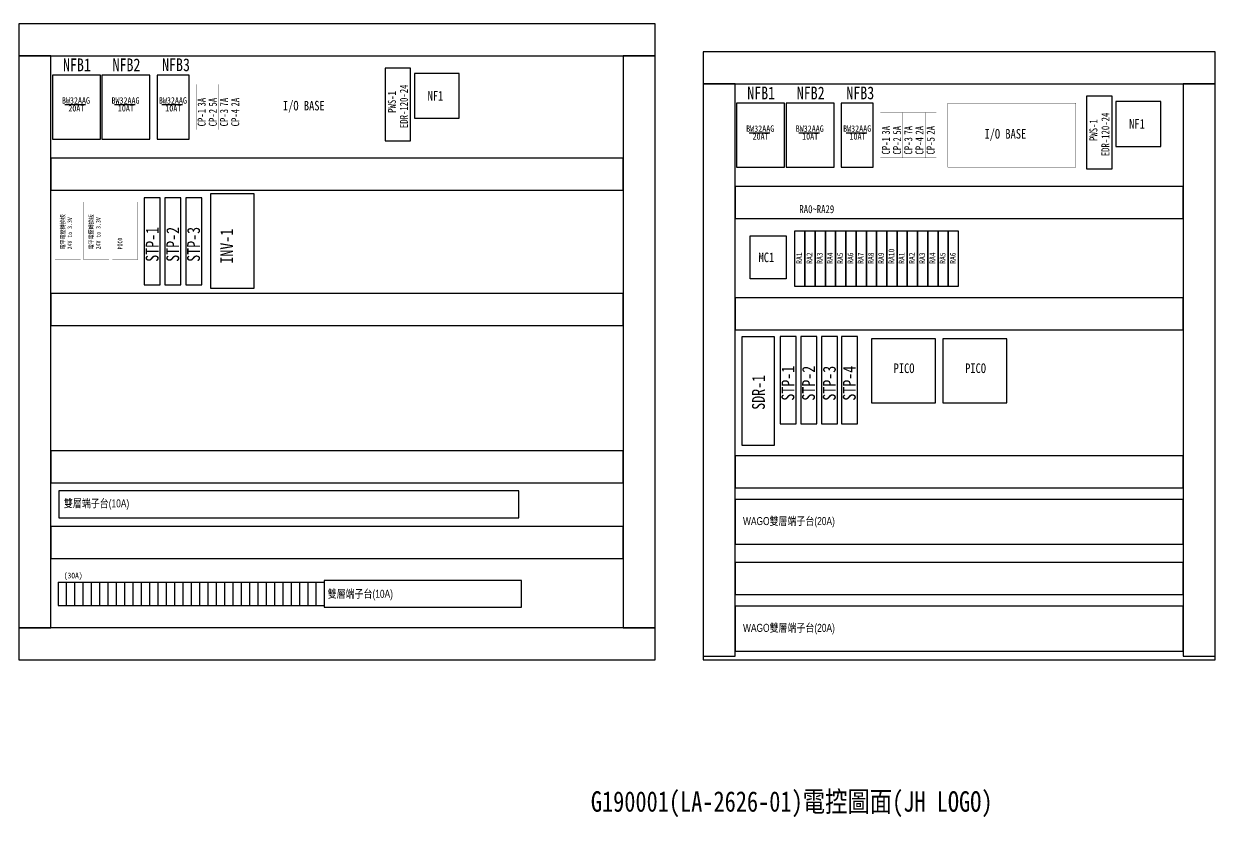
# Model space of a CAD drawing. Header units: millimetres. Extents: x -684 to 5961, y -1281 to 2539.
# Drawn here: x 1923 to 3783, y 1193 to 2433 of the extents above; entities that cross this region are included whole.
import ezdxf
from ezdxf.enums import TextEntityAlignment as Align

# ---------------------------------------------------------------- set-up
doc = ezdxf.new("R2010")
doc.units = ezdxf.units.MM
doc.header["$LTSCALE"] = 5
doc.header["$MEASUREMENT"] = 0
doc.layers.get('0').update_dxf_attribs({"linetype": 'CONTINUOUS'})
doc.layers.add('2', color=2, linetype='CONTINUOUS')
doc.styles.add('新細明體', font='', dxfattribs={"width": 0.8})
doc.styles.add('標楷體', font='', dxfattribs={"width": 0.8})
doc.styles.get('新細明體').set_extended_font_data('新細明體')
doc.styles.get('標楷體').set_extended_font_data('標楷體')

msp = doc.modelspace()

# ---------------------------------------------------------------- linework, layer by layer
at = {"linetype": 'Continuous'}
for p, q in [((1975.897, 1559.952), (2027.897, 1559.952)), ((1975.897, 1559.952), (1975.897, 1523.952)), ((1988.897, 1559.952), (1988.897, 1523.952)), ((2001.897, 1559.952), (2001.897, 1523.952)), ((2014.897, 1559.952), (2014.897, 1523.952)), ((2027.897, 1559.952), (2027.897, 1523.952)), ((2027.897, 1559.952), (2027.897, 1523.952)), ((2027.897, 1559.952), (2079.897, 1559.952)), ((2040.897, 1559.952), (2040.897, 1523.952)), ((2053.897, 1559.952), (2053.897, 1523.952)), ((2066.897, 1559.952), (2066.897, 1523.952)), ((2079.897, 1559.952), (2079.897, 1523.952)), ((2079.897, 1559.952), (2079.897, 1523.952)), ((2079.897, 1559.952), (2131.897, 1559.952)), ((2092.897, 1559.952), (2092.897, 1523.952)), ((2105.897, 1559.952), (2105.897, 1523.952)), ((2118.897, 1559.952), (2118.897, 1523.952)), ((2131.897, 1559.952), (2131.897, 1523.952)), ((2131.897, 1559.952), (2131.897, 1523.952)), ((2131.897, 1559.952), (2183.897, 1559.952)), ((2144.897, 1559.952), (2144.897, 1523.952)), ((2157.897, 1559.952), (2157.897, 1523.952)), ((2170.897, 1559.952), (2170.897, 1523.952)), ((2183.897, 1559.952), (2183.897, 1523.952)), ((2183.897, 1559.952), (2183.897, 1523.952)), ((2183.897, 1559.952), (2235.897, 1559.952)), ((2196.897, 1559.952), (2196.897, 1523.952)), ((2209.897, 1559.952), (2209.897, 1523.952)), ((2222.897, 1559.952), (2222.897, 1523.952)), ((2235.897, 1559.952), (2235.897, 1523.952)), ((2235.897, 1559.952), (2235.897, 1523.952)), ((2235.897, 1559.952), (2287.897, 1559.952)), ((2248.897, 1559.952), (2248.897, 1523.952)), ((2261.897, 1559.952), (2261.897, 1523.952)), ((2274.897, 1559.952), (2274.897, 1523.952)), ((2287.897, 1559.952), (2287.897, 1523.952)), ((2287.897, 1559.952), (2287.897, 1523.952)), ((2287.897, 1559.952), (2339.897, 1559.952)), ((2300.897, 1559.952), (2300.897, 1523.952)), ((2313.897, 1559.952), (2313.897, 1523.952)), ((2326.897, 1559.952), (2326.897, 1523.952)), ((2339.897, 1559.952), (2339.897, 1523.952)), ((2339.897, 1559.952), (2339.897, 1523.952)), ((2339.897, 1559.952), (2391.897, 1559.952)), ((2352.897, 1559.952), (2352.897, 1523.952)), ((2365.897, 1559.952), (2365.897, 1523.952)), ((2378.897, 1559.952), (2378.897, 1523.952)), ((2391.897, 1559.952), (2391.897, 1523.952)), ((1975.897, 1523.952), (2027.897, 1523.952)), ((2027.897, 1523.952), (2079.897, 1523.952)), ((2079.897, 1523.952), (2131.897, 1523.952)), ((2131.897, 1523.952), (2183.897, 1523.952)), ((2183.897, 1523.952), (2235.897, 1523.952)), ((2235.897, 1523.952), (2287.897, 1523.952)), ((2287.897, 1523.952), (2339.897, 1523.952)), ((2339.897, 1523.952), (2391.897, 1523.952))]:
    msp.add_line(p, q, dxfattribs=at)
at = {"color": 0, "linetype": 'Continuous'}
for points in [[(1914.613, 1438.663), (2908.613, 1438.663), (2908.613, 2432.663), (1914.613, 2432.663)], [(1914.613, 2382.663), (2908.613, 2382.663), (2908.613, 2432.663), (1914.613, 2432.663)], [(1914.613, 1488.663), (1964.613, 1488.663), (1964.613, 2382.663), (1914.613, 2382.663)], [(2858.613, 1488.663), (2908.613, 1488.663), (2908.613, 2382.663), (2858.613, 2382.663)], [(2983.443, 2338.663), (3783.443, 2338.663), (3783.443, 2388.663), (2983.443, 2388.663)], [(2486.733, 2249.96), (2526.733, 2249.96), (2526.733, 2363.46), (2486.733, 2363.46)], [(2983.443, 1444.663), (3033.443, 1444.663), (3033.443, 2338.663), (2983.443, 2338.663)], [(3733.443, 1444.663), (3783.443, 1444.663), (3783.443, 2338.663), (3733.443, 2338.663)], [(3582.563, 2205.96), (3622.563, 2205.96), (3622.563, 2319.46), (3582.563, 2319.46)], [(1964.613, 2172.663), (2858.613, 2172.663), (2858.613, 2222.663), (1964.613, 2222.663)], [(3033.443, 2128.663), (3733.443, 2128.663), (3733.443, 2178.663), (3033.443, 2178.663)], [(2110.692, 2024.843), (2135.692, 2024.843), (2135.692, 2160.843), (2110.692, 2160.843)], [(2142.886, 2024.843), (2167.886, 2024.843), (2167.886, 2160.843), (2142.886, 2160.843)], [(2175.323, 2024.843), (2200.323, 2024.843), (2200.323, 2160.843), (2175.323, 2160.843)], [(3126.551, 2022.545), (3142.551, 2022.545), (3142.551, 2108.545), (3126.551, 2108.545)], [(3142.551, 2022.545), (3158.551, 2022.545), (3158.551, 2108.545), (3142.551, 2108.545)], [(3158.551, 2022.545), (3174.551, 2022.545), (3174.551, 2108.545), (3158.551, 2108.545)], [(3174.551, 2022.545), (3190.551, 2022.545), (3190.551, 2108.545), (3174.551, 2108.545)], [(3190.551, 2022.545), (3206.551, 2022.545), (3206.551, 2108.545), (3190.551, 2108.545)], [(3206.551, 2022.545), (3222.551, 2022.545), (3222.551, 2108.545), (3206.551, 2108.545)], [(3222.551, 2022.545), (3238.551, 2022.545), (3238.551, 2108.545), (3222.551, 2108.545)], [(3238.551, 2022.545), (3254.551, 2022.545), (3254.551, 2108.545), (3238.551, 2108.545)], [(3254.551, 2022.545), (3270.551, 2022.545), (3270.551, 2108.545), (3254.551, 2108.545)], [(3270.551, 2022.545), (3286.551, 2022.545), (3286.551, 2108.545), (3270.551, 2108.545)], [(3286.551, 2022.545), (3302.551, 2022.545), (3302.551, 2108.545), (3286.551, 2108.545)], [(3302.551, 2022.545), (3318.551, 2022.545), (3318.551, 2108.545), (3302.551, 2108.545)], [(3318.551, 2022.545), (3334.551, 2022.545), (3334.551, 2108.545), (3318.551, 2108.545)], [(3334.551, 2022.545), (3350.551, 2022.545), (3350.551, 2108.545), (3334.551, 2108.545)], [(3350.551, 2022.545), (3366.551, 2022.545), (3366.551, 2108.545), (3350.551, 2108.545)], [(3366.551, 2022.545), (3382.551, 2022.545), (3382.551, 2108.545), (3366.551, 2108.545)], [(3057.213, 2101.226), (3113.213, 2101.226), (3113.213, 2034.026), (3057.213, 2034.026)], [(1964.613, 1961.362), (2858.613, 1961.362), (2858.613, 2011.362), (1964.613, 2011.362)], [(3033.443, 1954.246), (3733.443, 1954.246), (3733.443, 2004.246), (3033.443, 2004.246)], [(3044.692, 1943.846), (3094.692, 1943.846), (3094.692, 1773.846), (3044.692, 1773.846)], [(3103.788, 1807.846), (3128.788, 1807.846), (3128.788, 1943.846), (3103.788, 1943.846)], [(3135.982, 1807.846), (3160.982, 1807.846), (3160.982, 1943.846), (3135.982, 1943.846)], [(3168.419, 1807.846), (3193.419, 1807.846), (3193.419, 1943.846), (3168.419, 1943.846)], [(3199.675, 1807.846), (3224.675, 1807.846), (3224.675, 1943.846), (3199.675, 1943.846)], [(3246.514, 1840.636), (3346.514, 1840.636), (3346.514, 1940.636), (3246.514, 1940.636)], [(3358.251, 1840.636), (3458.251, 1840.636), (3458.251, 1940.636), (3358.251, 1940.636)], [(1964.613, 1715.652), (2858.613, 1715.652), (2858.613, 1765.652), (1964.613, 1765.652)], [(3033.443, 1707.629), (3733.443, 1707.629), (3733.443, 1757.629), (3033.443, 1757.629)], [(1977.407, 1660.854), (2695.985, 1660.854), (2695.985, 1702.854), (1977.407, 1702.854)], [(3033.443, 1619.403), (3733.443, 1619.403), (3733.443, 1689.403), (3033.443, 1689.403)], [(1964.613, 1597.145), (2858.613, 1597.145), (2858.613, 1647.145), (1964.613, 1647.145)], [(3033.443, 1540.813), (3733.443, 1540.813), (3733.443, 1590.813), (3033.443, 1590.813)], [(2391.897, 1520.952), (2700.102, 1520.952), (2700.102, 1562.952), (2391.897, 1562.952)], [(3033.443, 1452.586), (3733.443, 1452.586), (3733.443, 1522.586), (3033.443, 1522.586)], [(1914.613, 1438.663), (2908.613, 1438.663), (2908.613, 1488.663), (1914.613, 1488.663)]]:
    msp.add_lwpolyline(points, close=True, dxfattribs=at)
at = {"color": 1, "linetype": 'Continuous'}
msp.add_lwpolyline([(2983.443, 1438.663), (3783.443, 1438.663), (3783.443, 2388.663), (2983.443, 2388.663)], close=True, dxfattribs=at)
at = {"linetype": 'Continuous'}
for points in [[(1967.097, 2252.663), (2042.097, 2252.663), (2042.097, 2352.663), (1967.097, 2352.663)], [(2044.483, 2252.663), (2119.483, 2252.663), (2119.483, 2352.663), (2044.483, 2352.663)], [(2130.578, 2252.663), (2180.578, 2252.663), (2180.578, 2352.663), (2130.578, 2352.663)], [(2532.637, 2285.091), (2602.637, 2285.091), (2602.637, 2355.091), (2532.637, 2355.091)], [(3035.927, 2208.663), (3110.927, 2208.663), (3110.927, 2308.663), (3035.927, 2308.663)], [(3113.313, 2208.663), (3188.313, 2208.663), (3188.313, 2308.663), (3113.313, 2308.663)], [(3199.409, 2208.663), (3249.409, 2208.663), (3249.409, 2308.663), (3199.409, 2308.663)], [(3628.467, 2241.091), (3698.467, 2241.091), (3698.467, 2311.091), (3628.467, 2311.091)], [(2214.104, 2019.802), (2282.104, 2019.802), (2282.104, 2166.802), (2214.104, 2166.802)]]:
    msp.add_lwpolyline(points, close=True, dxfattribs=at)
at = {"color": 0, "linetype": 'Continuous', "const_width": 0.2}
for points in [[(2269.99, 2252.663), (2469.99, 2252.663), (2469.99, 2352.663), (2269.99, 2352.663)], [(3365.82, 2208.663), (3565.82, 2208.663), (3565.82, 2308.663), (3365.82, 2308.663)]]:
    msp.add_lwpolyline(points, close=True, dxfattribs=at)
at = {"const_width": 0.2}
for points in [[(2191.682, 2267.163), (2209.182, 2267.163), (2209.182, 2338.163), (2191.682, 2338.163)], [(2209.182, 2267.163), (2226.682, 2267.163), (2226.682, 2338.163), (2209.182, 2338.163)], [(2226.682, 2267.163), (2244.182, 2267.163), (2244.182, 2338.163), (2226.682, 2338.163)], [(2244.182, 2267.163), (2261.682, 2267.163), (2261.682, 2338.163), (2244.182, 2338.163)], [(3260.512, 2223.163), (3278.012, 2223.163), (3278.012, 2294.163), (3260.512, 2294.163)], [(3278.012, 2223.163), (3295.512, 2223.163), (3295.512, 2294.163), (3278.012, 2294.163)], [(3295.512, 2223.163), (3313.012, 2223.163), (3313.012, 2294.163), (3295.512, 2294.163)], [(3313.012, 2223.163), (3330.512, 2223.163), (3330.512, 2294.163), (3313.012, 2294.163)], [(3330.512, 2223.163), (3348.012, 2223.163), (3348.012, 2294.163), (3330.512, 2294.163)]]:
    msp.add_lwpolyline(points, close=True, dxfattribs=at)
at = {"linetype": 'ByBlock', "const_width": 0.2}
for points in [[(1971.171, 2064.362), (2011.171, 2064.362), (2011.171, 2154.362), (1971.171, 2154.362)], [(2015.656, 2064.362), (2055.656, 2064.362), (2055.656, 2154.362), (2015.656, 2154.362)], [(2060.656, 2064.362), (2100.656, 2064.362), (2100.656, 2154.362), (2060.656, 2154.362)]]:
    msp.add_lwpolyline(points, close=True, dxfattribs=at)
at = {"layer": '2'}
for p, q in [((1986.702, 2306.361), (2019.042, 2306.361)), ((2064.088, 2306.361), (2096.428, 2306.361)), ((2138.137, 2306.421), (2170.477, 2306.421)), ((3055.532, 2262.361), (3087.872, 2262.361)), ((3132.918, 2262.361), (3165.258, 2262.361)), ((3206.968, 2262.421), (3239.308, 2262.421))]:
    msp.add_line(p, q, dxfattribs=at)

# ---------------------------------------------------------------- texts
at = {"style": '標楷體', "width": 0.8}
for s, p in [('電平電壓轉換板', (1986.819, 2080.204)), ('24V to 3.3V', (1997.803, 2080.204)), ('電平電壓轉換板', (2031.303, 2080.204)), ('24V to 3.3V', (2042.287, 2080.204)), ('PICO', (2076.304, 2080.204))]:
    msp.add_text(s, height=7, rotation=90, dxfattribs=at).set_placement(p)
msp.add_text('G190001(LA-2626-01)電控圖面(JH LOGO)', height=32.00576, dxfattribs=at).set_placement((2808.204, 1201.52))
at = {"layer": '2', "style": '標楷體', "width": 0.8}
for s, height, p in [('NFB1', 20, (2005.469, 2368.54)), ('NFB2', 20, (2082.855, 2368.54)), ('NFB3', 20, (2160.241, 2368.54)), ('NFB1', 20, (3074.299, 2324.54)), ('NFB2', 20, (3151.685, 2324.54)), ('NFB3', 20, (3229.072, 2324.54)), ('BW32AAG', 10, (2003.961, 2312.901)), ('BW32AAG', 10, (2081.347, 2312.901)), ('BW32AAG', 10, (2155.396, 2312.961)), ('20AT', 10, (2004.533, 2300.601)), ('10AT', 10, (2081.92, 2300.601)), ('10AT', 10, (2155.969, 2300.661)), ('BW32AAG', 10, (3072.791, 2268.901)), ('BW32AAG', 10, (3150.177, 2268.901)), ('BW32AAG', 10, (3224.226, 2268.961)), ('20AT', 10, (3073.364, 2256.601)), ('10AT', 10, (3150.75, 2256.601)), ('10AT', 10, (3224.799, 2256.661)), ('RA0~RA29', 12.5, (3161.152, 2142.983))]:
    msp.add_text(s, height=height, dxfattribs=at).set_placement(p, align=Align.MIDDLE)
for s, height, p in [('PWS-1', 12.5, (2503.649, 2293.566)), ('EDR-120-24', 12.5, (2522.36, 2269.759)), ('3A', 12.5, (2206.459, 2303.423)), ('5A', 12.5, (2223.959, 2303.423)), ('7A', 12.5, (2241.459, 2303.423)), ('2A', 12.5, (2258.959, 2303.423)), ('CP-1', 12.5, (2206.498, 2272.388)), ('CP-2', 12.5, (2223.959, 2272.388)), ('CP-3', 12.5, (2241.459, 2272.388)), ('CP-4', 12.5, (2258.959, 2272.388)), ('EDR-120-24', 12.5, (3618.19, 2225.759)), ('3A', 12.5, (3275.29, 2259.423)), ('5A', 12.5, (3292.79, 2259.423)), ('7A', 12.5, (3310.29, 2259.423)), ('2A', 12.5, (3327.79, 2259.423)), ('2A', 12.5, (3345.29, 2259.423)), ('PWS-1', 12.5, (3599.479, 2249.566)), ('CP-1', 12.5, (3275.329, 2228.388)), ('CP-2', 12.5, (3292.79, 2228.388)), ('CP-3', 12.5, (3310.29, 2228.388)), ('CP-4', 12.5, (3327.79, 2228.388)), ('CP-5', 12.5, (3345.29, 2228.388)), ('STP-1', 20, (2132.961, 2060.868)), ('STP-2', 20, (2165.156, 2060.868)), ('STP-3', 20, (2197.592, 2060.868)), ('INV-1', 20, (2249.313, 2057.991)), ('RA1', 9, (3138.137, 2057.751)), ('RA2', 9, (3154.137, 2057.751)), ('RA3', 9, (3170.137, 2057.751)), ('RA4', 9, (3186.137, 2057.751)), ('RA5', 9, (3202.137, 2057.751)), ('RA6', 9, (3218.137, 2057.751)), ('RA7', 9, (3234.137, 2057.751)), ('RA8', 9, (3250.137, 2057.751)), ('RA9', 9, (3266.137, 2057.751)), ('RA10', 9, (3282.137, 2057.751)), ('RA1', 9, (3298.137, 2057.751)), ('RA2', 9, (3314.137, 2057.751)), ('RA3', 9, (3330.137, 2057.751)), ('RA4', 9, (3346.137, 2057.751)), ('RA5', 9, (3362.137, 2057.751)), ('RA6', 9, (3378.137, 2057.751)), ('SDR-1', 20, (3080, 1829.629)), ('STP-1', 20, (3126.057, 1843.871)), ('STP-2', 20, (3158.252, 1843.871)), ('STP-3', 20, (3190.688, 1843.871)), ('STP-4', 20, (3221.944, 1843.871))]:
    msp.add_text(s, height=height, rotation=90, dxfattribs=at).set_placement(p)
at = {"layer": '2', "width": 0.8}
for s, height, style, p in [('NF1', 15, '標楷體', (2553.276, 2312.828)), ('I/O BASE', 15, '標楷體', (2327.226, 2297.262)), ('NF1', 15, '標楷體', (3649.107, 2268.828)), ('I/O BASE', 15, '標楷體', (3423.057, 2253.262)), ('PICO', 15, '標楷體', (3281.111, 1886.97)), ('PICO', 15, '標楷體', (3392.848, 1886.97)), ('雙層端子台(10A)', 12.5, '新細明體', (1985.142, 1677.079)), ('WAGO雙層端子台(20A)', 12.5, '新細明體', (3045.952, 1649.408)), ('(30A)', 9, '標楷體', (1984.937, 1566.113)), ('雙層端子台(10A)', 12.5, '新細明體', (2397.1, 1535.768)), ('WAGO雙層端子台(20A)', 12.5, '新細明體', (3045.952, 1482.591))]:
    msp.add_text(s, height=height, dxfattribs=dict(at, style=style)).set_placement(p)
at = {"layer": '2', "linetype": 'Continuous', "style": '標楷體', "width": 0.8}
msp.add_text('MC1', height=15, dxfattribs=at).set_placement((3070.207, 2060.248))

doc.saveas('drawing.dxf')
